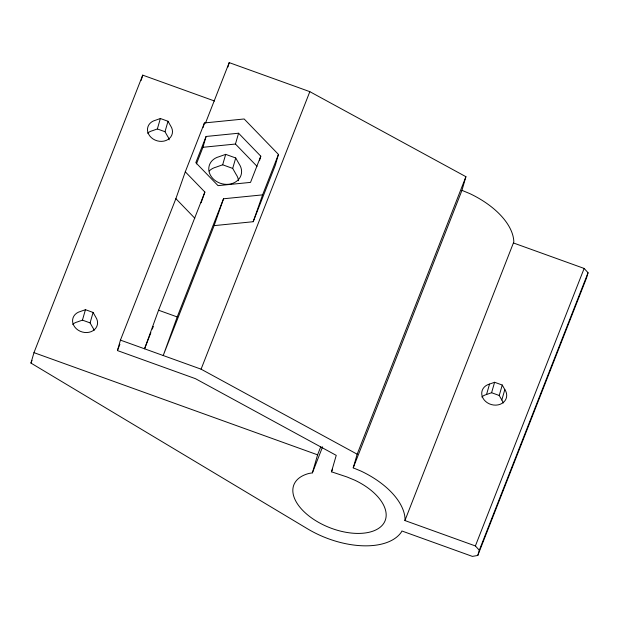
<?xml version="1.0" encoding="UTF-8"?>
<svg xmlns="http://www.w3.org/2000/svg" width="619" height="619" viewBox="0 0 619 619"><rect width="100%" height="100%" fill="white"/><g stroke="black" fill="none" stroke-linecap="round" stroke-linejoin="round"><path stroke-width="0.93" d="M214.53 101.013L142.718 75.139L33.968 352.644L30.95 363.082L307.527 528.819A68.864 37.604 21.4 0 0 401.429 532.007L401.901 530.994L472.374 556.388L477.791 555.46L479.299 550.237L475.384 545.943L404.919 520.548L405.058 519.418A68.864 37.604 21.4 0 0 361.039 471.105L353.217 467.856L357.163 454.199L465.914 176.694L309.833 91.666L229.2 62.612L205.493 123.096M404.919 520.548L513.816 241.913A68.864 37.604 21.4 0 0 469.79 193.6L461.967 190.35L465.914 176.694M141.209 80.362L142.718 75.139M72.663 324.395A12.651 10.585 16.1 0 1 77.375 321.926L82.435 320.131L85.453 309.686L93.09 312.44L95.674 316.99A12.651 10.585 16.1 0 1 91.063 331.683A12.651 10.585 16.1 0 1 73.762 325.447A12.651 10.585 16.1 0 1 80.385 311.481L85.453 309.686M94.111 330.391A12.651 10.585 16.1 0 0 92.657 327.428L90.08 322.886L93.09 312.44M147.585 133.224A12.651 10.585 16.1 0 1 152.289 130.756L157.358 128.961L160.367 118.515L168.012 121.27L170.589 125.819A12.651 10.585 16.1 0 1 165.985 140.513A12.651 10.585 16.1 0 1 148.684 134.277A12.651 10.585 16.1 0 1 155.307 120.31L160.367 118.515M169.204 139.84A12.651 10.585 16.1 0 0 167.579 136.265L164.994 131.715L168.012 121.27M322.6 446.817L312.394 472.854L308.989 473.442A49.017 26.772 21.4 0 0 310.011 516.78A49.017 26.772 21.4 0 0 380.252 527.171A49.017 26.772 21.4 0 0 354.834 480.22L346.942 476.947L331.482 471.81L336.233 455.36L195.465 378.681L117.432 350.563L120.442 340.117L175.881 198.66L185.29 171.811L204.432 122.949L244.157 118.98L278.449 154.417L275.323 165.234L253.186 221.718L214.12 225.626L163.215 355.53L177.22 316.936L223.529 198.776L262.595 194.869L278.449 154.417M203.133 127.46L204.432 122.949M196.455 163.888L202.962 147.291L206.088 136.466L238.578 133.224L260.792 156.181L259.493 160.692M227.939 66.968L229.2 62.612M209.237 170.976A16.605 13.889 16.1 0 1 216.023 167.161L222.67 164.801L225.687 154.355L235.715 157.977L239.104 163.942A16.605 13.889 16.1 0 1 233.054 183.224A16.605 13.889 16.1 0 1 210.344 175.045A16.605 13.889 16.1 0 1 219.041 156.715L225.687 154.355M257.017 166.325L235.452 144.041L238.578 133.224M238.508 180.725A16.605 13.889 16.1 0 0 236.087 174.388L232.705 168.414L235.715 157.977M312.394 472.854L317.593 454.841L320.758 446.756M481.822 396.988A12.651 10.585 16.1 0 1 486.526 394.52L489.544 384.074L494.604 382.279L502.249 385.033L504.825 389.583L501.816 400.021A12.651 10.585 16.1 0 1 503.27 402.984M486.526 394.52L491.594 392.725L494.604 382.279M501.816 400.021L499.239 395.479L502.249 385.033M513.669 243.05L584.143 268.437L588.05 272.731L586.541 277.954L477.791 555.46M201.113 202.792L204.874 192.052L185.29 171.811M214.12 225.626L223.529 198.776M253.186 221.718L262.595 194.869M204.874 192.052L158.565 310.22L144.56 348.807L150.881 332.682M30.95 363.082L31.987 360.444M117.432 350.563L119.893 344.272M206.088 136.466L195.813 162.681L218.035 185.638L250.525 182.388L260.792 156.181M152.282 329.099L153.342 326.406M357.163 454.199L201.082 369.172L309.833 91.666M331.482 471.81L332.542 469.117M353.217 467.856L461.967 190.35M475.384 545.943L584.143 268.437M479.299 550.237L588.05 272.731M202.962 147.291L235.452 144.041M157.358 128.961L164.994 131.715M222.67 164.801L232.705 168.414M491.594 392.725L499.239 395.479M158.565 310.22L177.22 316.936M82.435 320.131L90.08 322.886M120.442 340.117L201.082 369.172M33.968 352.644L317.593 454.841M175.881 198.66L194.815 218.228M504.825 389.583A12.651 10.585 16.1 0 1 500.222 404.269A12.651 10.585 16.1 0 1 482.921 398.04A12.651 10.585 16.1 0 1 489.544 384.074"/></g></svg>
